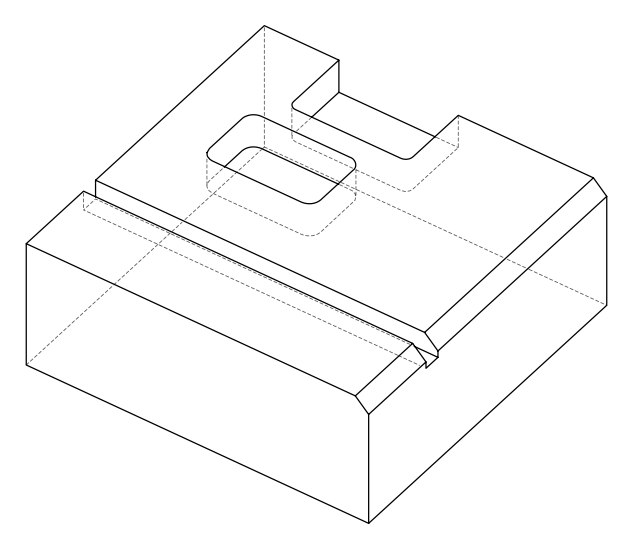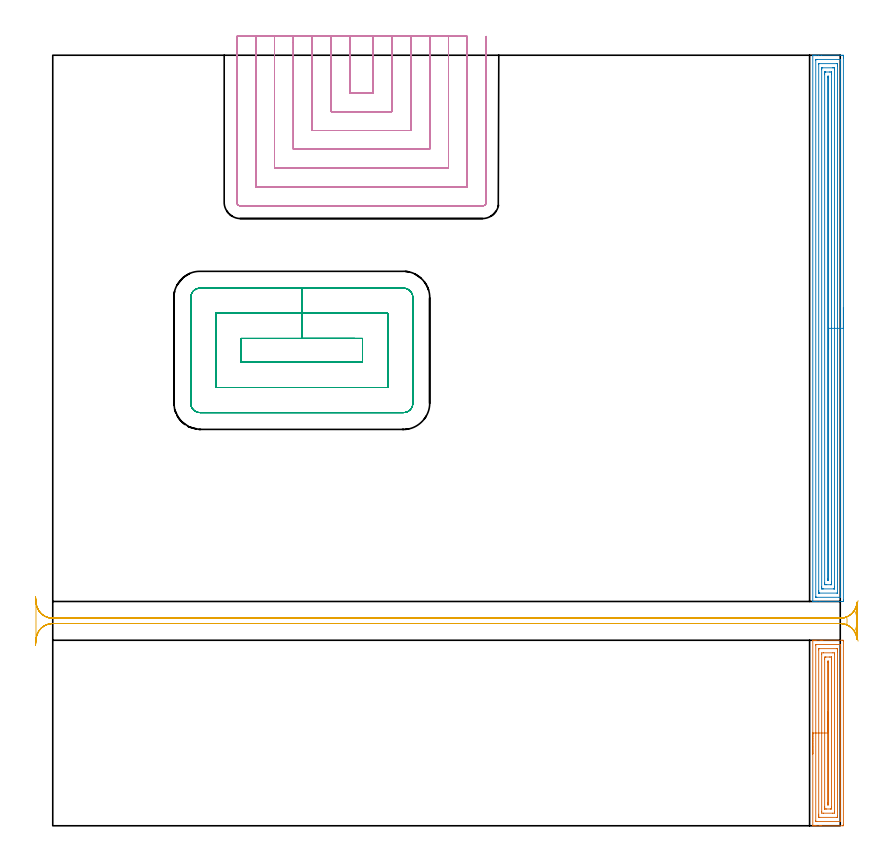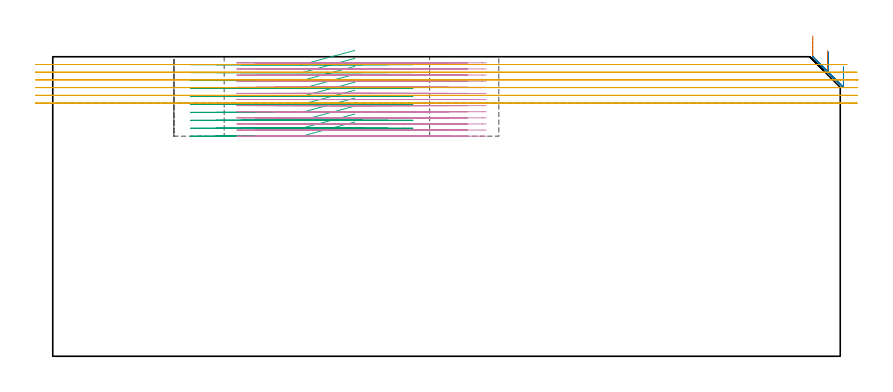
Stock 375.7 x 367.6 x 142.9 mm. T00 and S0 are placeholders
(PLAN: 5 operations, 3 tool changes, 95.5 min)
(1 AREA_MILL | FG_CHAMFER_SURFACE | UGT0205_001 | 4.44 min | 10195 mm3)
(2 AREA_MILL_1 | FG_CHAMFER_SURFACE_1 | UGT0205_001 | 12.71 min | 28496 mm3)
(3 MILL_RECTANGULAR_POCKET | POCKET_RECTANGULAR_STRAIGHT | NXT0201_012 | Follow Part, ap 4, ae 75% | 15.52 min | 343620 mm3)
(4 MILL_SLOT | SLOT_PARTIAL_RECTANGULAR | NXT0201_011 | Follow Part, ap 3, ae 75% | 52.87 min | 385779 mm3)
(5 MILL_RECTANGULAR_SLOT | SLOT_RECTANGULAR | NXT0201_012 | Follow Part, ap 4, ae 75% | 9.94 min | 152158 mm3)
(TOOL UGT0205_001 | Chamfer Mill 20 x 3 x 45 deg. | D20 FL50 Z2)
(TOOL NXT0201_012 | ENDMILL 16mm [2P460-1600-NA 1630] | D16 FL38 Z6)
(TOOL NXT0201_011 | ENDMILL 12mm [2P460-1200-NA 1630] | D12 FL38 Z6)
(OP 1 AREA_MILL)
G17 G21 G94 G90
T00 M6
G54
G17 G0 G90 X362.6 Y34.25 S1061 M3
G43 Z152.9 H0
G94 G1 Y34.288 Z152.028 F250.
Y34.402 Z151.163
Y34.591 Z150.312
Y34.853 Z149.48
Y35.187 Z148.674
Y35.59 Z147.9
Y36.058 Z147.164
Y36.59 Z146.472
Y37.179 Z145.829
Y37.822 Z145.239
Y38.514 Z144.708
Y39.25 Z144.24
Y40.024 Z143.837
Y40.83 Z143.503
Y41.662 Z143.241
Y42.513 Z143.052
Y43.378 Z142.938
Y44.25 Z142.9
Y88.359
X362.603 Y88.49 Z142.888
X362.648 Y88.493 Z142.844
X362.983 Y88.5 Z142.516
X363.534 Z141.965
X364.099 Z141.396
X366.166 Z139.331
X366.776 Z138.718
X367.364 Z138.132
X376.594 Z128.903
X376.901 Y88.498 Z128.596
X377.192 Y88.49 Z128.305
X377.199 Y88.2 Z128.299
X377.2 Y0.586 Z128.3
X377.197 Y0.297 Z128.302
X377.191 Y0.01 Z128.306
X376.899 Y0. Z128.598
X366.776 Z138.718
X366.166 Z139.332
X365.884 Z139.613
X364.099 Z141.396
X363.534 Z141.965
X362.983 Z142.516
X362.65 Z142.841
X362.624 Y0.004 Z142.867
X362.603 Y0.009 Z142.888
X362.6 Y0.141 Z142.9
Y44.25
X364.014 Z141.486
X364.015 Y86.215 Z141.485
X364.016 Y86.3 Z141.484
X364.021 Y86.468 Z141.479
X364.024 Y86.492 Z141.476
X364.031 Y86.494 Z141.469
X364.053 Y86.497 Z141.447
X364.099 Y86.499 Z141.401
X375.333 Z130.167
X375.701 Y86.495 Z129.799
X375.753 Y86.492 Z129.747
X375.779 Y86.488 Z129.721
X375.786 Y86.131 Z129.714
X375.785 Y2.285 Z129.715
X375.784 Y2.2 Z129.716
X375.779 Y2.033 Z129.721
X375.776 Y2.008 Z129.724
X375.769 Y2.006 Z129.731
X375.747 Y2.002 Z129.753
X375.701 Y2.001 Z129.799
X364.467 Z141.033
X364.099 Y2.005 Z141.401
X364.047 Y2.008 Z141.453
X364.021 Y2.012 Z141.479
X364.014 Y2.369 Z141.486
Y44.25
X365.428 Z140.072
X365.429 Y83.912 Z140.071
X365.431 Y84.349 Z140.069
X365.433 Y84.462 Z140.067
X365.435 Y84.482 Z140.065
X365.482 Y84.49 Z140.018
X365.582 Y84.496 Z139.918
X365.733 Y84.5 Z139.767
X373.916 Y84.499 Z131.584
X374.067 Y84.497 Z131.433
X374.362 Y84.49 Z131.138
X374.365 Y84.349 Z131.135
X374.37 Y83.896 Z131.13
X374.371 Y83.458 Z131.129
X374.372 Y83.003 Z131.128
X374.371 Y4.588 Z131.129
X374.369 Y4.151 Z131.131
X374.367 Y4.038 Z131.133
X374.365 Y4.018 Z131.135
X374.318 Y4.01 Z131.182
X374.218 Y4.004 Z131.282
X374.067 Y4. Z131.433
X365.884 Y4.001 Z139.616
X365.733 Y4.003 Z139.767
X365.438 Y4.01 Z140.062
X365.435 Y4.151 Z140.065
X365.43 Y4.604 Z140.07
X365.429 Y5.042 Z140.071
X365.428 Y5.496 Z140.072
Y44.25
X366.843 Z138.657
Y81.676
X366.85 Y82.493 Z138.65
X367.669 Y82.5 Z137.831
X372.198 Z133.302
X372.95 Y82.49 Z132.55
X372.957 Y81.742 Z132.543
Y6.824
X372.95 Y6.007 Z132.55
X372.131 Y6. Z133.369
X367.602 Z137.898
X366.85 Y6.01 Z138.65
X366.843 Y6.758 Z138.657
Y44.25
X368.257 Z137.243
Y79.306
X368.258 Y79.894 Z137.242
X368.26 Y80.194 Z137.24
X368.265 Y80.49 Z137.235
X368.561 Y80.495 Z136.939
X368.848 Y80.499 Z136.652
X370.632 Y80.5 Z134.868
X371.239 Y80.498 Z134.261
X371.528 Y80.496 Z133.972
X371.537 Y80.487 Z133.963
X371.54 Y80.484 Z133.96
X371.543 Y79.894 Z133.957
Y79.59
Y9.194
X371.542 Y8.606 Z133.958
X371.54 Y8.306 Z133.96
X371.535 Y8.01 Z133.965
X371.239 Y8.005 Z134.261
X370.952 Y8.001 Z134.548
X369.168 Y8. Z136.332
X368.561 Y8.002 Z136.939
X368.272 Y8.004 Z137.228
X368.263 Y8.013 Z137.237
X368.26 Y8.016 Z137.24
X368.257 Y8.606 Z137.243
Y8.91
Y44.25
X369.671 Z135.829
Y77.894
X369.672 Y78.111 Z135.828
X369.675 Y78.34 Z135.825
X369.678 Y78.453 Z135.822
X369.684 Y78.49 Z135.816
X369.706 Y78.492 Z135.794
X369.959 Y78.498 Z135.541
X370.087 Y78.493 Z135.413
X370.112 Y78.49 Z135.388
X370.122 Y78.48 Z135.378
X370.124 Y78.454 Z135.376
X370.127 Y78.33 Z135.373
X370.129 Y78.111 Z135.371
Y77.895
Y10.136
X370.127 Y10.066 Z135.373
X370.125 Y10.032 Z135.375
X370.123 Y10.02 Z135.377
X370.109 Y10.01 Z135.391
X369.84 Y10.003 Z135.66
X369.713 Y10.007 Z135.787
X369.688 Y10.01 Z135.812
X369.678 Y10.02 Z135.822
X369.676 Y10.046 Z135.824
X369.673 Y10.17 Z135.827
X369.671 Y10.388 Z135.829
Y10.846
Y44.25
Y45.122 Z135.867
Y45.986 Z135.981
Y46.838 Z136.17
Y47.67 Z136.432
Y48.476 Z136.766
Y49.25 Z137.169
Y49.986 Z137.637
Y50.678 Z138.168
Y51.321 Z138.758
Y51.91 Z139.401
Y52.441 Z140.093
Y52.91 Z140.829
Y53.313 Z141.603
Y53.647 Z142.409
Y53.909 Z143.241
Y54.098 Z144.092
Y54.212 Z144.957
Y54.25 Z145.829
G0 Z152.9
M5
M2
(OP 2 AREA_MILL_1)
G17 G21 G94 G90
T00 M6
G54
G17 G0 G90 X377.2 Y247.3 S1061 M3
G43 Z152.9 H0
Z138.3
G94 G1 Y247.262 Z137.428 F250.
Y247.148 Z136.563
Y246.959 Z135.712
Y246.697 Z134.88
Y246.363 Z134.074
Y245.96 Z133.3
Y245.492 Z132.564
Y244.96 Z131.872
Y244.371 Z131.229
Y243.728 Z130.64
Y243.036 Z130.108
Y242.3 Z129.64
Y241.526 Z129.237
Y240.72 Z128.903
Y239.888 Z128.641
Y239.036 Z128.452
Y238.172 Z128.338
Y237.3 Z128.3
Y107.918
X377.199 Y107.631 Z128.301
X377.194 Y107.03 Z128.304
X377.192 Y107.007 Z128.306
X376.594 Y107. Z128.904
X365.884 Z139.611
X364.465 Z141.031
X364.099 Z141.397
X363.365 Z142.135
X363.098 Z142.402
X362.666 Z142.826
X362.624 Z142.866
X362.603 Y107.008 Z142.888
X362.6 Y107.184 Z142.9
Y367.416
X362.603 Y367.59 Z142.888
X362.663 Y367.593 Z142.828
X363.098 Y367.6 Z142.401
X363.365 Z142.135
X364.099 Z141.397
X365.358 Z140.139
X366.776 Z138.719
X375.964 Z129.533
X376.594 Y367.597 Z128.904
X377.192 Y367.593 Z128.306
X377.194 Y367.57 Z128.304
X377.199 Y366.969 Z128.301
X377.2 Y366.362 Z128.3
Y237.3
X375.786 Z129.714
Y109.335
X375.784 Y109.25 Z129.716
X375.779 Y109.082 Z129.721
X375.773 Y109.009 Z129.727
X375.753 Y109.006 Z129.747
X375.701 Y109.003 Z129.799
X375.227 Y109. Z130.273
X364.517 Z140.983
X364.099 Y109.003 Z141.401
X364.04 Y109.006 Z141.46
X364.027 Y109.009 Z141.473
X364.021 Y109.054 Z141.479
X364.017 Y109.166 Z141.483
X364.015 Y109.335 Z141.485
X364.014 Y109.419 Z141.486
Y365.265
X364.016 Y365.35 Z141.484
X364.021 Y365.518 Z141.479
X364.027 Y365.591 Z141.473
X364.047 Y365.594 Z141.453
X364.099 Y365.597 Z141.401
X364.573 Y365.6 Z140.927
X375.283 Z130.217
X375.701 Y365.597 Z129.799
X375.76 Y365.594 Z129.74
X375.773 Y365.591 Z129.727
X375.779 Y365.546 Z129.721
X375.783 Y365.434 Z129.717
X375.785 Y365.265 Z129.715
X375.786 Y365.181 Z129.714
Y237.3
X374.372 Z131.128
X374.371 Y111.208 Z131.129
Y111.094
X374.368 Y111.038 Z131.132
X374.366 Y111.017 Z131.134
X374.331 Y111.01 Z131.169
X374.123 Y111.001 Z131.377
X365.884 Y111. Z139.616
X365.676 Y111.001 Z139.824
X365.538 Y111.005 Z139.962
X365.435 Y111.011 Z140.065
X365.432 Y111.056 Z140.068
X365.43 Y111.208 Z140.07
X365.429 Y111.664 Z140.071
X365.428 Y112.102 Z140.072
X365.429 Y363.392 Z140.071
Y363.506
X365.432 Y363.562 Z140.068
X365.434 Y363.583 Z140.066
X365.469 Y363.59 Z140.031
X365.677 Y363.599 Z139.823
X373.916 Y363.6 Z131.584
X374.124 Y363.599 Z131.376
X374.262 Y363.595 Z131.238
X374.365 Y363.589 Z131.135
X374.368 Y363.544 Z131.132
X374.37 Y363.392 Z131.13
X374.372 Y362.936 Z131.128
Y362.498
Y237.3
X372.957 Z132.543
Y113.891
X372.953 Y113.068 Z132.547
X372.951 Y113.017 Z132.549
X372.908 Y113.01 Z132.592
X372.798 Y113.005 Z132.702
X372.576 Y113.001 Z132.924
X367.669 Y113. Z137.831
X367.223 Y113.001 Z138.277
X367.002 Y113.005 Z138.498
X366.892 Y113.01 Z138.608
X366.849 Y113.016 Z138.651
X366.843 Y113.891 Z138.657
Y360.709
X366.847 Y361.532 Z138.653
X366.849 Y361.583 Z138.651
X366.892 Y361.59 Z138.608
X367.002 Y361.595 Z138.498
X367.224 Y361.599 Z138.276
X372.131 Y361.6 Z133.369
X372.577 Y361.599 Z132.923
X372.798 Y361.595 Z132.702
X372.908 Y361.59 Z132.592
X372.951 Y361.584 Z132.549
X372.957 Y360.709 Z132.543
Y237.3
X371.543 Z133.957
Y116.269
X371.542 Y115.679 Z133.958
X371.54 Y115.377 Z133.96
X371.536 Y115.07 Z133.964
X371.529 Y115.009 Z133.971
X371.493 Y115.007 Z134.007
X371.408 Y115.003 Z134.092
X371.239 Y115.001 Z134.261
X371.024 Y115. Z134.476
X369.239 Z136.261
X368.561 Y115.002 Z136.939
X368.343 Y115.004 Z137.157
X368.273 Y115.01 Z137.227
X368.264 Y115.03 Z137.236
X368.261 Y115.086 Z137.239
X368.258 Y115.679 Z137.242
X368.257 Y115.984 Z137.243
Y358.331
X368.258 Y358.921 Z137.242
X368.26 Y359.223 Z137.24
X368.264 Y359.53 Z137.236
X368.271 Y359.591 Z137.229
X368.307 Y359.594 Z137.193
X368.392 Y359.597 Z137.108
X368.561 Y359.599 Z136.939
X368.776 Y359.6 Z136.724
X370.561 Z134.939
X371.239 Y359.598 Z134.261
X371.457 Y359.596 Z134.043
X371.527 Y359.59 Z133.973
X371.536 Y359.57 Z133.964
X371.539 Y359.514 Z133.961
X371.542 Y358.921 Z133.958
X371.543 Y358.616 Z133.957
Y237.3
X370.129 Z135.371
Y117.333
X370.127 Y117.062 Z135.373
X370.125 Y117.029 Z135.375
X370.123 Y117.018 Z135.377
X370.112 Y117.01 Z135.388
X370.006 Y117.004 Z135.494
X369.919 Y117.002 Z135.581
X369.719 Y117.01 Z135.781
X369.678 Y117.015 Z135.822
X369.676 Y117.087 Z135.824
X369.673 Y117.249 Z135.827
X369.672 Y117.468 Z135.828
X369.671 Y117.927 Z135.829
X369.672 Y356.914 Z135.828
X369.673 Y357.132 Z135.827
X369.678 Y357.581 Z135.822
X369.886 Y357.593 Z135.614
X370.081 Y357.59 Z135.419
X370.122 Y357.585 Z135.378
X370.124 Y357.513 Z135.376
X370.127 Y357.351 Z135.373
X370.129 Y357.132 Z135.371
Y356.914
Y237.3
Y236.428 Z135.409
Y235.564 Z135.523
Y234.712 Z135.712
Y233.88 Z135.974
Y233.074 Z136.308
Y232.3 Z136.711
Y231.564 Z137.18
Y230.872 Z137.711
Y230.229 Z138.3
Y229.64 Z138.943
Y229.108 Z139.635
Y228.64 Z140.371
Y228.237 Z141.145
Y227.903 Z141.951
Y227.641 Z142.783
Y227.452 Z143.635
Y227.338 Z144.5
Y227.3 Z145.371
G0 Z152.9
M5
M2
(OP 3 MILL_RECTANGULAR_POCKET)
G17 G21 G94 G90
T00 M6
G54
G17 G0 G90 X144.141 Y232.5 S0 M3
G43 Z152.9 H1
Z145.9
G94 G1 X118.8 Z139.11 F250.
X89.8 F500.
Y221.1
X147.8
Y232.5
X118.8
Y244.5
X77.8
Y209.1
X159.8
Y244.5
X118.8
Y256.5
X70.3
G3 X65.8 Y252. R4.5
G1 Y201.6
G3 X70.3 Y197.1 R4.5
G1 X167.3
G3 X171.8 Y201.6 R4.5
G1 Y252.
G3 X167.3 Y256.5 R4.5
G1 X118.8
X117.8
G0 X144.141 Y232.5 Z142.11
G1 X118.8 Z135.32 F250.
X89.8 F500.
Y221.1
X147.8
Y232.5
X118.8
Y244.5
X77.8
Y209.1
X159.8
Y244.5
X118.8
Y256.5
X70.3
G3 X65.8 Y252. R4.5
G1 Y201.6
G3 X70.3 Y197.1 R4.5
G1 X167.3
G3 X171.8 Y201.6 R4.5
G1 Y252.
G3 X167.3 Y256.5 R4.5
G1 X118.8
X117.8
G0 X144.141 Y232.5 Z138.32
G1 X118.8 Z131.53 F250.
X89.8 F500.
Y221.1
X147.8
Y232.5
X118.8
Y244.5
X77.8
Y209.1
X159.8
Y244.5
X118.8
Y256.5
X70.3
G3 X65.8 Y252. R4.5
G1 Y201.6
G3 X70.3 Y197.1 R4.5
G1 X167.3
G3 X171.8 Y201.6 R4.5
G1 Y252.
G3 X167.3 Y256.5 R4.5
G1 X118.8
X117.8
G0 X144.141 Y232.5 Z134.53
G1 X118.8 Z127.74 F250.
X89.8 F500.
Y221.1
X147.8
Y232.5
X118.8
Y244.5
X77.8
Y209.1
X159.8
Y244.5
X118.8
Y256.5
X70.3
G3 X65.8 Y252. R4.5
G1 Y201.6
G3 X70.3 Y197.1 R4.5
G1 X167.3
G3 X171.8 Y201.6 R4.5
G1 Y252.
G3 X167.3 Y256.5 R4.5
G1 X118.8
X117.8
G0 X144.141 Y232.5 Z130.74
G1 X118.8 Z123.95 F250.
X89.8 F500.
Y221.1
X147.8
Y232.5
X118.8
Y244.5
X77.8
Y209.1
X159.8
Y244.5
X118.8
Y256.5
X70.3
G3 X65.8 Y252. R4.5
G1 Y201.6
G3 X70.3 Y197.1 R4.5
G1 X167.3
G3 X171.8 Y201.6 R4.5
G1 Y252.
G3 X167.3 Y256.5 R4.5
G1 X118.8
X117.8
G0 X144.141 Y232.5 Z126.95
G1 X118.8 Z120.16 F250.
X89.8 F500.
Y221.1
X147.8
Y232.5
X118.8
Y244.5
X77.8
Y209.1
X159.8
Y244.5
X118.8
Y256.5
X70.3
G3 X65.8 Y252. R4.5
G1 Y201.6
G3 X70.3 Y197.1 R4.5
G1 X167.3
G3 X171.8 Y201.6 R4.5
G1 Y252.
G3 X167.3 Y256.5 R4.5
G1 X118.8
X117.8
G0 X144.141 Y232.5 Z123.16
G1 X118.8 Z116.37 F250.
X89.8 F500.
Y221.1
X147.8
Y232.5
X118.8
Y244.5
X77.8
Y209.1
X159.8
Y244.5
X118.8
Y256.5
X70.3
G3 X65.8 Y252. R4.5
G1 Y201.6
G3 X70.3 Y197.1 R4.5
G1 X167.3
G3 X171.8 Y201.6 R4.5
G1 Y252.
G3 X167.3 Y256.5 R4.5
G1 X118.8
X117.8
G0 X144.141 Y232.5 Z119.37
G1 X118.8 Z112.58 F250.
X89.8 F500.
Y221.1
X147.8
Y232.5
X118.8
Y244.5
X77.8
Y209.1
X159.8
Y244.5
X118.8
Y256.5
X70.3
G3 X65.8 Y252. R4.5
G1 Y201.6
G3 X70.3 Y197.1 R4.5
G1 X167.3
G3 X171.8 Y201.6 R4.5
G1 Y252.
G3 X167.3 Y256.5 R4.5
G1 X118.8
X117.8
G0 X144.141 Y232.5 Z115.58
G1 X118.8 Z108.79 F250.
X89.8 F500.
Y221.1
X147.8
Y232.5
X118.8
Y244.5
X77.8
Y209.1
X159.8
Y244.5
X118.8
Y256.5
X70.3
G3 X65.8 Y252. R4.5
G1 Y201.6
G3 X70.3 Y197.1 R4.5
G1 X167.3
G3 X171.8 Y201.6 R4.5
G1 Y252.
G3 X167.3 Y256.5 R4.5
G1 X118.8
X117.8
G0 X144.141 Y232.5 Z111.79
G1 X118.8 Z105. F250.
X89.8 F500.
Y221.1
X147.8
Y232.5
X118.8
Y244.5
X77.8
Y209.1
X159.8
Y244.5
X118.8
Y256.5
X70.3
G3 X65.8 Y252. R4.5
G1 Y201.6
G3 X70.3 Y197.1 R4.5
G1 X167.3
G3 X171.8 Y201.6 R4.5
G1 Y252.
G3 X167.3 Y256.5 R4.5
G1 X118.8
X117.8
G0 Z152.9
M5
M2
(OP 4 MILL_SLOT)
G17 G21 G94 G90
T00 M6
G54
G17 G0 G90 X141.8 Y376.6 S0 M3
G43 Z152.9 H1
Z139.985
G94 G1 Y373.6 F250.
Y349.7 F500.
X152.8
Y373.6
Y376.6 F250.
X132.8
Y373.6
Y340.7 F500.
X161.8
Y373.6
Y376.6 F250.
X123.8
Y373.6
Y331.7 F500.
X170.8
Y373.6
Y376.6 F250.
X114.8
Y373.6
Y322.7 F500.
X179.8
Y373.6
Y376.6 F250.
X105.8
Y373.6
Y313.7 F500.
X188.8
Y373.6
Y376.6 F250.
X96.8
Y373.6
Y304.7 F500.
X197.8
Y373.6
Y376.6 F250.
X87.8
Y373.6
Y297.5 F500.
G3 X89.6 Y295.7 R1.8
G1 X205.
G3 X206.8 Y297.5 R1.8
G1 Y373.6
Y376.6 F250.
G0 X141.8 Z137.069
G1 Y373.6
Y349.7 F500.
X152.8
Y373.6
Y376.6 F250.
X132.8
Y373.6
Y340.7 F500.
X161.8
Y373.6
Y376.6 F250.
X123.8
Y373.6
Y331.7 F500.
X170.8
Y373.6
Y376.6 F250.
X114.8
Y373.6
Y322.7 F500.
X179.8
Y373.6
Y376.6 F250.
X105.8
Y373.6
Y313.7 F500.
X188.8
Y373.6
Y376.6 F250.
X96.8
Y373.6
Y304.7 F500.
X197.8
Y373.6
Y376.6 F250.
X87.8
Y373.6
Y297.5 F500.
G3 X89.6 Y295.7 R1.8
G1 X205.
G3 X206.8 Y297.5 R1.8
G1 Y373.6
Y376.6 F250.
G0 X141.8 Z134.154
G1 Y373.6
Y349.7 F500.
X152.8
Y373.6
Y376.6 F250.
X132.8
Y373.6
Y340.7 F500.
X161.8
Y373.6
Y376.6 F250.
X123.8
Y373.6
Y331.7 F500.
X170.8
Y373.6
Y376.6 F250.
X114.8
Y373.6
Y322.7 F500.
X179.8
Y373.6
Y376.6 F250.
X105.8
Y373.6
Y313.7 F500.
X188.8
Y373.6
Y376.6 F250.
X96.8
Y373.6
Y304.7 F500.
X197.8
Y373.6
Y376.6 F250.
X87.8
Y373.6
Y297.5 F500.
G3 X89.6 Y295.7 R1.8
G1 X205.
G3 X206.8 Y297.5 R1.8
G1 Y373.6
Y376.6 F250.
G0 X141.8 Z131.238
G1 Y373.6
Y349.7 F500.
X152.8
Y373.6
Y376.6 F250.
X132.8
Y373.6
Y340.7 F500.
X161.8
Y373.6
Y376.6 F250.
X123.8
Y373.6
Y331.7 F500.
X170.8
Y373.6
Y376.6 F250.
X114.8
Y373.6
Y322.7 F500.
X179.8
Y373.6
Y376.6 F250.
X105.8
Y373.6
Y313.7 F500.
X188.8
Y373.6
Y376.6 F250.
X96.8
Y373.6
Y304.7 F500.
X197.8
Y373.6
Y376.6 F250.
X87.8
Y373.6
Y297.5 F500.
G3 X89.6 Y295.7 R1.8
G1 X205.
G3 X206.8 Y297.5 R1.8
G1 Y373.6
Y376.6 F250.
G0 X141.8 Z128.323
G1 Y373.6
Y349.7 F500.
X152.8
Y373.6
Y376.6 F250.
X132.8
Y373.6
Y340.7 F500.
X161.8
Y373.6
Y376.6 F250.
X123.8
Y373.6
Y331.7 F500.
X170.8
Y373.6
Y376.6 F250.
X114.8
Y373.6
Y322.7 F500.
X179.8
Y373.6
Y376.6 F250.
X105.8
Y373.6
Y313.7 F500.
X188.8
Y373.6
Y376.6 F250.
X96.8
Y373.6
Y304.7 F500.
X197.8
Y373.6
Y376.6 F250.
X87.8
Y373.6
Y297.5 F500.
G3 X89.6 Y295.7 R1.8
G1 X205.
G3 X206.8 Y297.5 R1.8
G1 Y373.6
Y376.6 F250.
G0 X141.8 Z125.408
G1 Y373.6
Y349.7 F500.
X152.8
Y373.6
Y376.6 F250.
X132.8
Y373.6
Y340.7 F500.
X161.8
Y373.6
Y376.6 F250.
X123.8
Y373.6
Y331.7 F500.
X170.8
Y373.6
Y376.6 F250.
X114.8
Y373.6
Y322.7 F500.
X179.8
Y373.6
Y376.6 F250.
X105.8
Y373.6
Y313.7 F500.
X188.8
Y373.6
Y376.6 F250.
X96.8
Y373.6
Y304.7 F500.
X197.8
Y373.6
Y376.6 F250.
X87.8
Y373.6
Y297.5 F500.
G3 X89.6 Y295.7 R1.8
G1 X205.
G3 X206.8 Y297.5 R1.8
G1 Y373.6
Y376.6 F250.
G0 X141.8 Z122.492
G1 Y373.6
Y349.7 F500.
X152.8
Y373.6
Y376.6 F250.
X132.8
Y373.6
Y340.7 F500.
X161.8
Y373.6
Y376.6 F250.
X123.8
Y373.6
Y331.7 F500.
X170.8
Y373.6
Y376.6 F250.
X114.8
Y373.6
Y322.7 F500.
X179.8
Y373.6
Y376.6 F250.
X105.8
Y373.6
Y313.7 F500.
X188.8
Y373.6
Y376.6 F250.
X96.8
Y373.6
Y304.7 F500.
X197.8
Y373.6
Y376.6 F250.
X87.8
Y373.6
Y297.5 F500.
G3 X89.6 Y295.7 R1.8
G1 X205.
G3 X206.8 Y297.5 R1.8
G1 Y373.6
Y376.6 F250.
G0 X141.8 Z119.577
G1 Y373.6
Y349.7 F500.
X152.8
Y373.6
Y376.6 F250.
X132.8
Y373.6
Y340.7 F500.
X161.8
Y373.6
Y376.6 F250.
X123.8
Y373.6
Y331.7 F500.
X170.8
Y373.6
Y376.6 F250.
X114.8
Y373.6
Y322.7 F500.
X179.8
Y373.6
Y376.6 F250.
X105.8
Y373.6
Y313.7 F500.
X188.8
Y373.6
Y376.6 F250.
X96.8
Y373.6
Y304.7 F500.
X197.8
Y373.6
Y376.6 F250.
X87.8
Y373.6
Y297.5 F500.
G3 X89.6 Y295.7 R1.8
G1 X205.
G3 X206.8 Y297.5 R1.8
G1 Y373.6
Y376.6 F250.
G0 X141.8 Z116.662
G1 Y373.6
Y349.7 F500.
X152.8
Y373.6
Y376.6 F250.
X132.8
Y373.6
Y340.7 F500.
X161.8
Y373.6
Y376.6 F250.
X123.8
Y373.6
Y331.7 F500.
X170.8
Y373.6
Y376.6 F250.
X114.8
Y373.6
Y322.7 F500.
X179.8
Y373.6
Y376.6 F250.
X105.8
Y373.6
Y313.7 F500.
X188.8
Y373.6
Y376.6 F250.
X96.8
Y373.6
Y304.7 F500.
X197.8
Y373.6
Y376.6 F250.
X87.8
Y373.6
Y297.5 F500.
G3 X89.6 Y295.7 R1.8
G1 X205.
G3 X206.8 Y297.5 R1.8
G1 Y373.6
Y376.6 F250.
G0 X141.8 Z113.746
G1 Y373.6
Y349.7 F500.
X152.8
Y373.6
Y376.6 F250.
X132.8
Y373.6
Y340.7 F500.
X161.8
Y373.6
Y376.6 F250.
X123.8
Y373.6
Y331.7 F500.
X170.8
Y373.6
Y376.6 F250.
X114.8
Y373.6
Y322.7 F500.
X179.8
Y373.6
Y376.6 F250.
X105.8
Y373.6
Y313.7 F500.
X188.8
Y373.6
Y376.6 F250.
X96.8
Y373.6
Y304.7 F500.
X197.8
Y373.6
Y376.6 F250.
X87.8
Y373.6
Y297.5 F500.
G3 X89.6 Y295.7 R1.8
G1 X205.
G3 X206.8 Y297.5 R1.8
G1 Y373.6
Y376.6 F250.
G0 X141.8 Z110.831
G1 Y373.6
Y349.7 F500.
X152.8
Y373.6
Y376.6 F250.
X132.8
Y373.6
Y340.7 F500.
X161.8
Y373.6
Y376.6 F250.
X123.8
Y373.6
Y331.7 F500.
X170.8
Y373.6
Y376.6 F250.
X114.8
Y373.6
Y322.7 F500.
X179.8
Y373.6
Y376.6 F250.
X105.8
Y373.6
Y313.7 F500.
X188.8
Y373.6
Y376.6 F250.
X96.8
Y373.6
Y304.7 F500.
X197.8
Y373.6
Y376.6 F250.
X87.8
Y373.6
Y297.5 F500.
G3 X89.6 Y295.7 R1.8
G1 X205.
G3 X206.8 Y297.5 R1.8
G1 Y373.6
Y376.6 F250.
G0 X141.8 Z107.915
G1 Y373.6
Y349.7 F500.
X152.8
Y373.6
Y376.6 F250.
X132.8
Y373.6
Y340.7 F500.
X161.8
Y373.6
Y376.6 F250.
X123.8
Y373.6
Y331.7 F500.
X170.8
Y373.6
Y376.6 F250.
X114.8
Y373.6
Y322.7 F500.
X179.8
Y373.6
Y376.6 F250.
X105.8
Y373.6
Y313.7 F500.
X188.8
Y373.6
Y376.6 F250.
X96.8
Y373.6
Y304.7 F500.
X197.8
Y373.6
Y376.6 F250.
X87.8
Y373.6
Y297.5 F500.
G3 X89.6 Y295.7 R1.8
G1 X205.
G3 X206.8 Y297.5 R1.8
G1 Y373.6
Y376.6 F250.
G0 X141.8 Z105.
G1 Y373.6
Y349.7 F500.
X152.8
Y373.6
Y376.6 F250.
X132.8
Y373.6
Y340.7 F500.
X161.8
Y373.6
Y376.6 F250.
X123.8
Y373.6
Y331.7 F500.
X170.8
Y373.6
Y376.6 F250.
X114.8
Y373.6
Y322.7 F500.
X179.8
Y373.6
Y376.6 F250.
X105.8
Y373.6
Y313.7 F500.
X188.8
Y373.6
Y376.6 F250.
X96.8
Y373.6
Y304.7 F500.
X197.8
Y373.6
Y376.6 F250.
X87.8
Y373.6
Y297.5 F500.
G3 X89.6 Y295.7 R1.8
G1 X205.
G3 X206.8 Y297.5 R1.8
G1 Y373.6
Y376.6 F250.
G0 Z152.9
M5
M2
(OP 5 MILL_RECTANGULAR_SLOT)
G17 G21 G94 G90
T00 M6
G54
G17 G0 G90 X-8.23 Y86.203 S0 M3
G43 Z152.9 H1
Z139.217
G94 G1 X-7.97 Y89.192 F250.
G2 X0. Y96.5 R8. F500.
G1 X375.7
G2 X378.75 Y95.896 R8.
G3 X378.748 Y99.603 R8.
G2 X375.7 Y99. R8.
G1 X0.
G2 X-7.97 Y106.308 R8.
G1 X-8.23 Y109.297 F250.
G0 Y86.203 Z135.533
G1 X-7.97 Y89.192
G2 X0. Y96.5 R8. F500.
G1 X375.7
G2 X382.444 Y92.803 R8.
G3 X383.7 Y97.092 R8.
G1 Y98.399
G3 X382.441 Y102.693 R8.
G2 X375.7 Y99. R8.
G1 X0.
G2 X-7.97 Y106.308 R8.
G1 X-8.23 Y109.297 F250.
G0 Z152.9
X384.236 Y107.38
Z131.85
G1 X383.308 Y104.527
G2 X375.7 Y99. R8. F500.
G1 X0.
G2 X-7.97 Y106.308 R8.
G1 X-8.
Y89.192
X-7.97
G2 X0. Y96.5 R8.
G1 X375.7
G2 X383.314 Y90.954 R8.
G1 X384.235 Y88.099 F250.
G0 Z152.9
X-8.23 Y86.203
Z128.167
G1 X-7.97 Y89.192
G2 X0. Y96.5 R8. F500.
G1 X375.7
G2 X383.69 Y88.9 R8.
G1 X383.7
Y106.6
X383.69
G2 X375.7 Y99. R8.
G1 X0.
G2 X-7.97 Y106.308 R8.
G1 X-8.23 Y109.297 F250.
G0 Y86.203 Z124.483
G1 X-7.97 Y89.192
G2 X0. Y96.5 R8. F500.
G1 X375.7
G2 X383.69 Y88.9 R8.
G1 X383.7
Y106.6
X383.69
G2 X375.7 Y99. R8.
G1 X0.
G2 X-7.97 Y106.308 R8.
G1 X-8.23 Y109.297 F250.
G0 Y86.203 Z120.8
G1 X-7.97 Y89.192
G2 X0. Y96.5 R8. F500.
G1 X375.7
G2 X383.69 Y88.9 R8.
G1 X383.7
Y106.6
X383.69
G2 X375.7 Y99. R8.
G1 X0.
G2 X-7.97 Y106.308 R8.
G1 X-8.23 Y109.297 F250.
G0 Z152.9
M5
M2
